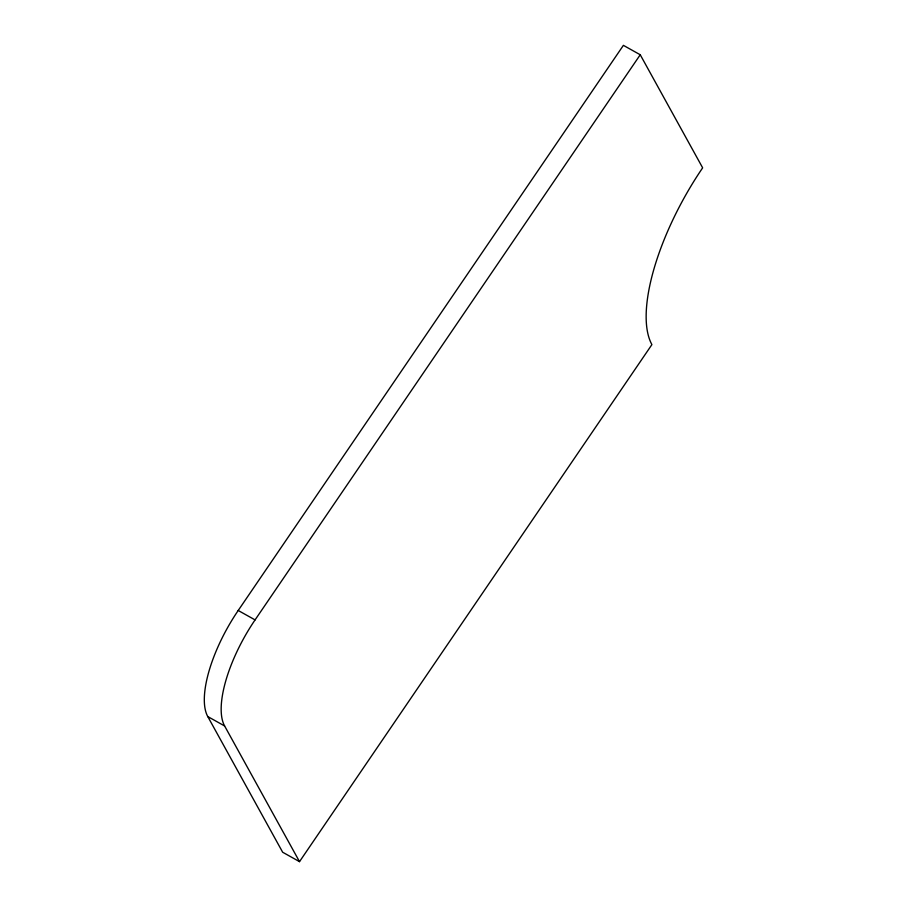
<?xml version="1.0" encoding="UTF-8"?>
<svg xmlns="http://www.w3.org/2000/svg" width="907" height="907" viewBox="0 0 907 907"><rect width="100%" height="100%" fill="white"/><g stroke="black" fill="none" stroke-linecap="round" stroke-linejoin="round"><path stroke-width="1.36" d="M238.212 610.49L623.392 45.35L640.24 54.76L702.653 167.829A148.907 56.313 -60.8 0 0 651.906 344.603L299.514 861.65L282.667 852.24L207.771 716.564A89.34 33.786 -60.8 0 1 238.212 610.49L255.071 619.9A89.34 33.786 -60.8 0 0 224.619 725.974L299.514 861.65M255.071 619.9L640.24 54.76M207.771 716.564L224.619 725.974"/></g></svg>
